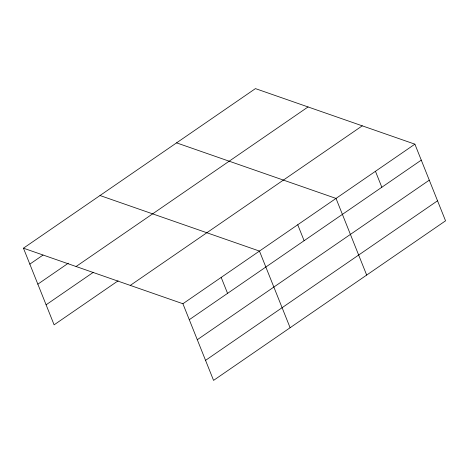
<?xml version="1.0" encoding="UTF-8"?>
<svg xmlns="http://www.w3.org/2000/svg" width="469" height="469" viewBox="0 0 469 469"><rect width="100%" height="100%" fill="white"/><g stroke="black" fill="none" stroke-linecap="round" stroke-linejoin="round"><path stroke-width="0.7" d="M23.45 248.183L255.441 88.612L414.889 144.171L445.55 220.817L213.559 380.388L182.904 303.736L23.45 248.183L54.111 324.829L118.106 280.814M29.828 264.135L42.99 255.083M37.842 284.167L68.345 263.185M76.072 266.515L308.057 106.944M46.097 304.803L93.349 272.301M130.282 285.404L362.273 125.833M182.904 303.736L414.889 144.171M189.283 319.694L421.273 160.122M197.297 339.72L429.282 180.155M205.551 360.356L437.536 200.791M176.561 142.863L336.015 198.422L366.676 275.074M100.008 195.52L259.463 251.079L290.118 327.731M375.452 171.296L381.836 187.248M297.739 224.751L304.117 240.703M221.18 277.408L227.565 293.365"/></g></svg>
